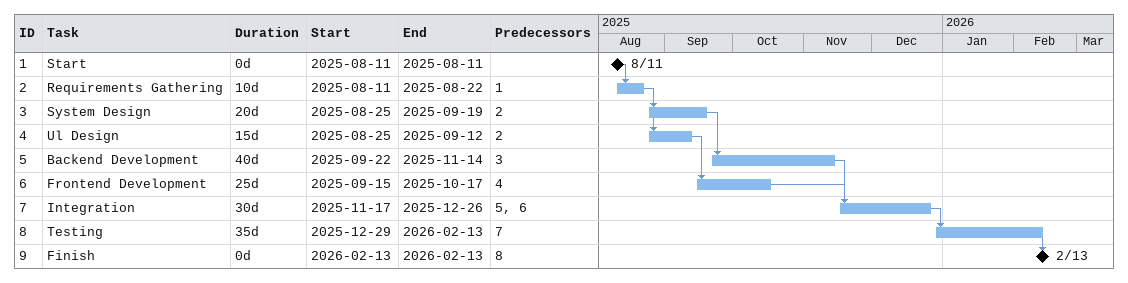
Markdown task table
| ID | Task | Duration | Start | Finish | Predecessors |
|---|---|---|---|---|---|
| 1 | Start | 0d | 2025-08-11 | 2025-08-11 |  |
| 2 | Requirements Gathering | 10d | 2025-08-11 | 2025-08-22 | 1 |
| 3 | System Design | 20d | 2025-08-25 | 2025-09-19 | 2 |
| 4 | Ul Design | 15d | 2025-08-25 | 2025-09-12 | 2 |
| 5 | Backend Development | 40d | 2025-09-22 | 2025-11-14 | 3 |
| 6 | Frontend Development | 25d | 2025-09-15 | 2025-10-17 | 4 |
| 7 | Integration | 30d | 2025-11-17 | 2025-12-26 | 5, 6 |
| 8 | Testing | 35d | 2025-12-29 | 2026-02-13 | 7 |
| 9 | Finish | 0d | 2026-02-13 | 2026-02-13 | 8 |
